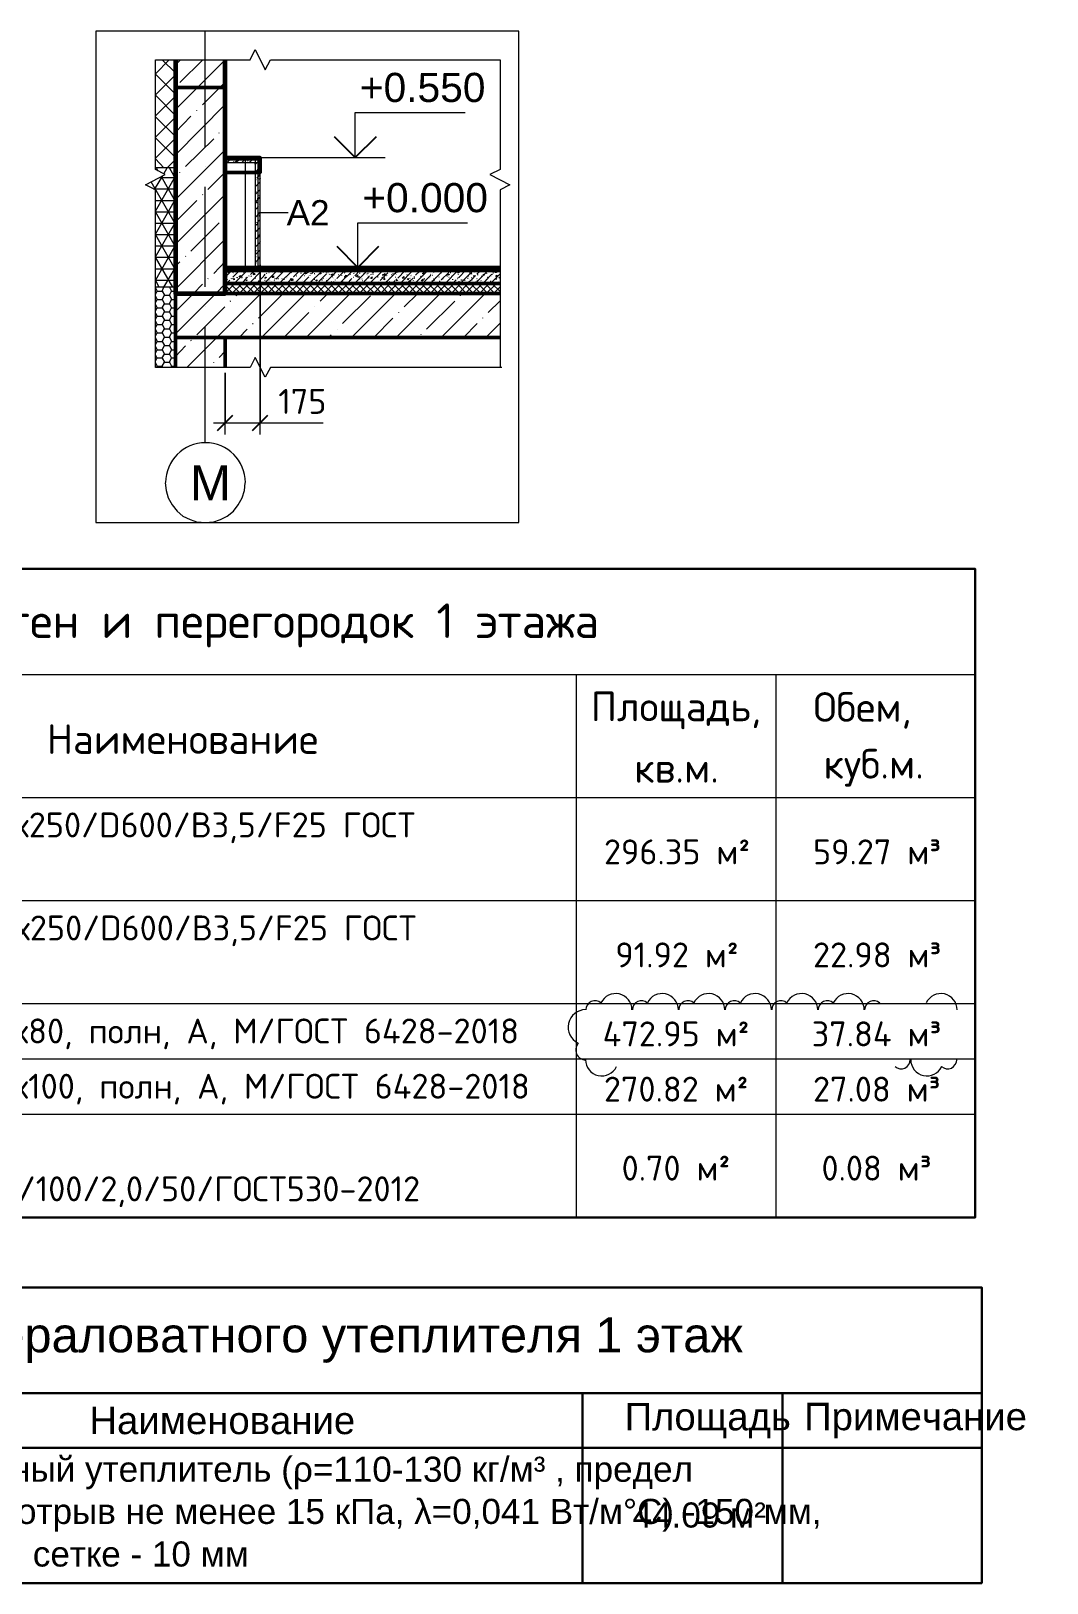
# Model space of a CAD drawing. Header units: millimetres. Extents: x -84737 to 172119, y -43083 to 59399.
# Drawn here: x 52939 to 63121, y -30151 to -14589 of the extents above; entities that cross this region are included whole.
import ezdxf

# ---------------------------------------------------------------- set-up
doc = ezdxf.new("R2010")
doc.units = ezdxf.units.MM
for name, color, linetype in [('PDF _Аннотации', 7, 'Continuous'), ('PDF _Видовые экраны', 7, 'Continuous'), ('PDF _Линии', 7, 'Continuous'), ('PDF _Марки', 7, 'Continuous'), ('PDF _Несущие колонны', 7, 'Continuous'), ('PDF _Оси', 7, 'Continuous'), ('PDF _Перекрытия', 7, 'Continuous'), ('PDF _Размеры-50', 7, 'Continuous'), ('PDF _Стены', 7, 'Continuous'), ('PDF _Текст', 7, 'Continuous'), ('PDF _Элементы узлов', 7, 'Continuous')]:
    doc.layers.add(name, color=color, linetype=linetype)
doc.layers.add('PDF _Высотные отметки', color=7, linetype='Continuous', true_color=0xffffff)
doc.layers.add('PDF _Изменения', color=7, linetype='Continuous', true_color=0xff22ff)
doc.styles.add('PDF GOSTCommon', font='arial.ttf')
doc.styles.add('PDF ISOCPEUR', font='isocpeur.ttf')

msp = doc.modelspace()

# ---------------------------------------------------------------- linework, layer by layer
at = {"layer": 'PDF _Аннотации', "lineweight": 9}
for points in [[(56189, -15859), (56189, -15406), (57290, -15406)], [(55888, -15859), (56490, -15859)], [(56214, -16960), (56214, -16511), (57315, -16511)], [(55914, -16960), (56515, -16960)]]:
    msp.add_lwpolyline(points, dxfattribs=at)
at = {"layer": 'PDF _Аннотации', "lineweight": 25}
for points in [[(55977, -15648), (56189, -15859), (56401, -15648)], [(56003, -16748), (56214, -16960), (56426, -16748)]]:
    msp.add_lwpolyline(points, dxfattribs=at)
at = {"layer": 'PDF _Видовые экраны', "lineweight": 0}
msp.add_lwpolyline([(53590, -19517), (57827, -19517), (57827, -14589), (53590, -14589)], close=True, dxfattribs=at)
at = {"layer": 'PDF _Высотные отметки', "color": 7, "lineweight": 9}
for points in [[(55042, -15859), (55774, -15859), (56189, -15859)], [(56832, -16960), (55334, -16960), (56214, -16960)]]:
    msp.add_lwpolyline(points, dxfattribs=at)
at = {"layer": 'PDF _Изменения', "lineweight": 9}
for centre, radius, start, end in [((58799, -24404), 163, 359.9996, 154.7909), ((59264, -24404), 163, 359.9996, 154.7909), ((59730, -24404), 163, 359.9996, 154.7909), ((60196, -24404), 163, 359.9996, 154.7909), ((60661, -24404), 163, 359.9996, 154.7909), ((61127, -24404), 163, 359.9996, 154.7909), ((62058, -24404), 163, 359.9996, 154.7909), ((58498, -24578), 176, 90.0002, 244.7924), ((58591, -24404), 91, 48.1903, 180.0009), ((59057, -24404), 91, 48.1903, 180.0009), ((59523, -24404), 91, 48.1903, 180.0009), ((59988, -24404), 91, 48.1903, 180.0009), ((60454, -24404), 91, 48.1903, 180.0009), ((60920, -24404), 91, 48.1903, 180.0009), ((61385, -24404), 91, 48.1903, 180.0009), ((58498, -24806), 99.5, 138.1933, 270.0009), ((58659, -24904), 163, 179.9996, 334.7909), ((61660, -24904), 91, 228.1903, 0.0009), ((61919, -24904), 163, 179.9996, 334.7909), ((62126, -24904), 91, 228.1903, 0.0009)]:
    msp.add_arc(centre, radius, start, end, dxfattribs=at)
at = {"layer": 'PDF _Линии', "lineweight": 30}
for points in [[(43904, -21041), (43904, -19982), (62403, -19982), (62403, -21041), (62403, -26485), (43904, -26485)], [(43968, -27187), (43968, -28246), (62467, -28246), (62467, -27187)]]:
    msp.add_lwpolyline(points, close=True, dxfattribs=at)
at = {"layer": 'PDF _Линии', "lineweight": 9}
for points in [[(43904, -21041), (62403, -21041)], [(58403, -21041), (58403, -22277), (58403, -23310), (58403, -24343), (58403, -24897), (58403, -25452), (58403, -26485)], [(60405, -21041), (60405, -22277), (60405, -23310), (60405, -24343), (60405, -24897), (60405, -25452), (60405, -26485)], [(62403, -22277), (60405, -22277), (58403, -22277), (50406, -22277), (45403, -22277), (43904, -22277)], [(62403, -23310), (60405, -23310), (58403, -23310), (50406, -23310), (45403, -23310), (43904, -23310)], [(62403, -24343), (60405, -24343), (58403, -24343), (50406, -24343), (45403, -24343), (43904, -24343)], [(62403, -24897), (60405, -24897), (58403, -24897), (50406, -24897), (45403, -24897), (43904, -24897)], [(62403, -25452), (60405, -25452), (58403, -25452), (50406, -25452), (45403, -25452), (43904, -25452)]]:
    msp.add_lwpolyline(points, dxfattribs=at)
at = {"layer": 'PDF _Линии', "lineweight": 30}
for points in [[(43968, -28796), (45471, -28796), (50470, -28796), (58466, -28796), (60469, -28796), (62467, -28796), (62467, -30151), (60469, -30151), (58466, -30151), (50470, -30151), (45471, -30151), (43968, -30151), (43968, -28796), (43968, -28246)], [(58466, -28246), (58466, -28796), (58466, -30151)], [(60469, -28246), (60469, -28796), (60469, -30151)], [(62467, -28246), (62467, -28796)]]:
    msp.add_lwpolyline(points, dxfattribs=at)
at = {"layer": 'PDF _Марки', "lineweight": 9}
msp.add_lwpolyline([(55237, -16410), (55516, -16410)], dxfattribs=at)
at = {"layer": 'PDF _Несущие колонны', "lineweight": 9}
for points in [[(54386, -14928), (54436, -14877)], [(54386, -15377), (54885, -14877)], [(54432, -15106), (54661, -14877)], [(54657, -15330), (54885, -15102)], [(54386, -15830), (54885, -15326)], [(54602, -15389), (54602, -15385)], [(54386, -15605), (54542, -15444)], [(54881, -15555), (54885, -15550)], [(54487, -15948), (54771, -15669)], [(54826, -15614), (54826, -15610)], [(54386, -16278), (54885, -15779)], [(54432, -16007), (54432, -16003)], [(54712, -16177), (54885, -16003)], [(54386, -16727), (54885, -16228)], [(54386, -16503), (54602, -16287)], [(54657, -16232), (54661, -16228)], [(54881, -16456), (54885, -16452)], [(54542, -16795), (54826, -16511)], [(54386, -17176), (54885, -16676)], [(54386, -16951), (54432, -16905)], [(54487, -16850), (54491, -16846)], [(54771, -17019), (54885, -16901)], [(54712, -17074), (54716, -17070)], [(54568, -17222), (54657, -17129)], [(54792, -17222), (54885, -17125)]]:
    msp.add_lwpolyline(points, dxfattribs=at)
at = {"layer": 'PDF _Несущие колонны', "lineweight": 60}
msp.add_lwpolyline([(54386, -14877), (54386, -17222), (54885, -17222), (54885, -14877)], dxfattribs=at)
at = {"layer": 'PDF _Оси', "lineweight": 9}
for points in [[(54686, -15753), (54686, -14594)], [(54686, -15952), (54686, -15952)], [(54686, -17155), (54686, -16151)], [(54686, -17354), (54686, -17354)], [(54686, -18717), (54686, -17553)], [(54284, -19119), (54293, -19195), (54314, -19271), (54352, -19339), (54403, -19402), (54462, -19453), (54534, -19487), (54606, -19513), (54644, -19513)], [(54729, -19513), (54762, -19513), (54839, -19487), (54906, -19453), (54970, -19402), (55016, -19339), (55055, -19271), (55080, -19195), (55084, -19119)]]:
    msp.add_lwpolyline(points, dxfattribs=at)
msp.add_arc((54688, -19117), 400, 0.0002, 179.9998, dxfattribs=at)
at = {"layer": 'PDF _Перекрытия', "lineweight": 50}
for points in [[(54885, -16007), (55237, -16007), (55237, -15859), (54885, -15859)], [(57641, -16960), (54885, -16960)], [(57641, -16990), (54885, -16990)], [(57641, -17222), (54386, -17222), (54386, -17663), (57641, -17663)], [(57641, -17121), (54885, -17121), (54885, -17222)]]:
    msp.add_lwpolyline(points, dxfattribs=at)
at = {"layer": 'PDF _Перекрытия', "lineweight": 9}
for points in [[(54902, -15910), (54928, -15885), (54949, -15864)], [(54906, -15859), (54911, -15864), (54915, -15859)], [(54978, -15910), (55004, -15885), (55025, -15859)], [(54978, -15859), (54983, -15859)], [(55050, -15910), (55076, -15885), (55101, -15859)], [(55071, -15864), (55076, -15864)], [(55135, -15910), (55135, -15897), (55126, -15910), (55152, -15885), (55177, -15859), (55177, -15864)], [(55169, -15868), (55173, -15868)], [(55186, -15864), (55190, -15859)], [(54911, -15902), (54915, -15897)], [(54919, -15880), (54923, -15880)], [(54970, -15893), (54970, -15897)], [(55004, -15889), (55008, -15885)], [(55016, -15885), (55016, -15885)], [(55016, -15885), (55021, -15885)], [(55042, -15906), (55046, -15906)], [(55071, -15876), (55076, -15880)], [(55093, -15876), (55097, -15876)], [(55110, -15889), (55114, -15889)], [(55110, -15897), (55110, -15897)], [(55126, -15910), (55126, -15910)], [(55207, -15893), (55207, -15893)], [(55215, -15897), (55215, -15897)], [(55220, -15885), (55224, -15885)], [(55220, -15897), (55220, -15902)], [(55228, -15885), (55237, -15876)], [(54885, -17057), (54953, -16990)], [(54885, -17100), (54889, -17100), (54885, -17108)], [(54898, -17121), (54932, -17087)], [(54902, -17053), (54906, -17057)], [(54902, -17078), (54906, -17083)], [(54919, -17015), (54919, -17011)], [(54940, -17074), (54940, -17074)], [(54944, -17074), (54949, -17070)], [(54961, -17057), (55029, -16990)], [(54961, -17015), (54966, -17011)], [(54961, -17074), (54961, -17070)], [(54966, -17023), (54966, -17023)], [(54974, -17121), (55105, -16990)], [(54987, -17002), (54987, -17002)], [(54999, -17057), (54999, -17062)], [(55008, -17062), (55012, -17062)], [(55025, -17222), (55126, -17121), (55253, -16990)], [(55050, -17121), (55110, -17057)], [(55055, -17057), (55050, -17062), (55055, -17062)], [(55055, -17002), (55055, -17002)], [(55067, -17007), (55071, -17007)], [(55071, -16994), (55071, -16994)], [(55093, -17062), (55097, -17066)], [(55097, -17053), (55097, -17053)], [(55114, -17045), (55114, -17045)], [(55118, -17117), (55118, -17117)], [(55122, -17045), (55126, -17045)], [(55135, -17121), (55131, -17117), (55143, -17112), (55143, -17121)], [(55139, -17032), (55182, -16990)], [(55139, -17108), (55143, -17104)], [(55143, -17049), (55148, -17045)], [(55165, -16994), (55169, -16998)], [(55165, -17045), (55165, -17045)], [(55177, -16990), (55186, -16994), (55186, -16990)], [(55182, -17104), (55182, -17108)], [(55186, -17066), (55190, -17070)], [(55215, -17028), (55220, -17028)], [(55215, -17108), (55287, -17032)], [(55228, -17100), (55232, -17100)], [(55232, -17095), (55237, -17095)], [(55237, -17036), (55237, -17036)], [(55262, -16998), (55262, -17002)], [(55275, -17121), (55406, -16990)], [(55275, -17032), (55279, -17028)], [(55275, -17095), (55275, -17095)], [(55283, -17070), (55287, -17074)], [(55283, -17087), (55287, -17091)], [(55300, -17019), (55304, -17015)], [(55317, -17002), (55330, -16990)], [(55321, -17007), (55321, -17011)], [(55321, -17023), (55321, -17023)], [(55321, -17083), (55325, -17083)], [(55325, -17023), (55325, -17023)], [(55342, -17087), (55342, -17087)], [(55351, -17121), (55364, -17108)], [(55355, -17002), (55359, -17007)], [(55376, -17074), (55380, -17074)], [(55376, -17095), (55380, -17091)], [(55380, -17222), (55478, -17121), (55482, -17117), (55486, -17121)], [(55389, -17015), (55389, -17015)], [(55389, -17070), (55389, -17074)], [(55393, -17078), (55469, -17002)], [(55414, -17070), (55419, -17070)], [(55419, -17011), (55419, -17011)], [(55423, -16990), (55427, -16994)], [(55427, -17121), (55558, -16990)], [(55461, -16990), (55461, -16994), (55448, -16990), (55452, -16990)], [(55452, -17007), (55452, -17011)], [(55452, -17070), (55457, -17070)], [(55474, -17078), (55478, -17078)], [(55482, -16990), (55482, -16990)], [(55491, -17053), (55495, -17053)], [(55499, -17002), (55503, -16998)], [(55499, -17066), (55499, -17066)], [(55605, -17222), (55503, -17121), (55546, -17078)], [(55503, -17117), (55507, -17117)], [(55507, -16998), (55512, -16998)], [(55507, -17057), (55507, -17057)], [(55546, -16994), (55546, -16994)], [(55546, -17011), (55550, -17015)], [(55558, -17066), (55558, -17066)], [(55567, -17057), (55567, -17057)], [(55567, -17083), (55571, -17083)], [(55571, -17053), (55634, -16990)], [(55579, -17121), (55706, -16990)], [(55592, -17104), (55596, -17104)], [(55596, -17036), (55596, -17036)], [(55596, -17045), (55601, -17045)], [(55605, -16994), (55605, -16994)], [(55630, -17112), (55634, -17112)], [(55643, -17015), (55643, -17019)], [(55656, -17121), (55723, -17053)], [(55664, -17087), (55664, -17087)], [(55677, -17040), (55681, -17040)], [(55677, -17104), (55677, -17104)], [(55685, -17091), (55689, -17091)], [(55689, -17032), (55689, -17032)], [(55698, -16998), (55702, -16998)], [(55698, -17015), (55702, -17019)], [(55723, -17036), (55723, -17036)], [(55728, -17121), (55859, -16990)], [(55736, -17121), (55732, -17121), (55749, -17104), (55749, -17121)], [(55736, -17019), (55740, -17023)], [(55736, -17040), (55736, -17036)], [(55745, -17095), (55745, -17095)], [(55749, -17023), (55783, -16990)], [(55757, -17091), (55761, -17091)], [(55778, -17019), (55783, -17019)], [(55778, -17078), (55783, -17078)], [(55791, -17028), (55791, -17028)], [(55795, -16998), (55795, -17002)], [(55795, -17104), (55800, -17108)], [(55804, -16998), (55804, -17002)], [(55812, -17117), (55812, -17112)], [(55825, -17100), (55901, -17023)], [(55829, -17023), (55833, -17028)], [(55855, -17083), (55859, -17083)], [(55855, -17095), (55855, -17095)], [(55867, -17070), (55872, -17066)], [(55872, -17011), (55872, -17007)], [(55880, -17121), (56011, -16990)], [(55888, -17002), (55893, -17007)], [(55901, -17011), (55905, -17011)], [(55901, -17074), (55901, -17074)], [(55901, -17087), (55901, -17091)], [(55914, -17011), (55918, -17011)], [(55927, -17028), (55931, -17032)], [(55931, -16998), (55935, -16990)], [(55948, -17007), (55948, -17007)], [(55948, -17100), (55952, -17100)], [(55956, -17121), (55977, -17100)], [(55956, -17117), (55960, -17112)], [(55960, -16998), (55965, -16994)], [(55960, -17057), (55965, -17053)], [(55969, -17066), (55969, -17066)], [(55982, -17007), (55986, -17011)], [(55990, -17087), (55990, -17083)], [(56007, -17070), (56003, -17070), (56079, -16998)], [(56015, -16998), (56015, -16998)], [(56020, -17032), (56024, -17032)], [(56032, -17121), (56164, -16990)], [(56045, -17104), (56045, -17104)], [(56045, -17108), (56049, -17112)], [(56049, -17104), (56054, -17100)], [(56054, -17045), (56054, -17040)], [(56079, -17011), (56083, -17015)], [(56079, -17053), (56083, -17053)], [(56079, -17117), (56079, -17117)], [(56109, -17053), (56109, -17053)], [(56109, -17121), (56155, -17070)], [(56117, -17036), (56117, -17036)], [(56126, -17045), (56126, -17045)], [(56138, -17091), (56142, -17087)], [(56138, -17108), (56142, -17108)], [(56142, -17032), (56142, -17028)], [(56147, -17108), (56147, -17108)], [(56151, -17091), (56151, -17091)], [(56168, -17057), (56172, -17057)], [(56172, -17015), (56176, -17019)], [(56181, -17121), (56312, -16990)], [(56185, -17045), (56236, -16990)], [(56193, -17036), (56193, -17036)], [(56210, -17032), (56214, -17036)], [(56210, -17040), (56214, -17040)], [(56231, -17078), (56236, -17074)], [(56231, -17112), (56236, -17112)], [(56236, -17019), (56236, -17015)], [(56253, -17074), (56257, -17074)], [(56257, -17091), (56261, -17091)], [(56261, -17121), (56333, -17045)], [(56269, -17019), (56274, -17023)], [(56303, -17023), (56308, -17023)], [(56303, -17087), (56303, -17087)], [(56308, -17121), (56303, -17117), (56316, -17112), (56316, -17121)], [(56308, -17045), (56308, -17045)], [(56316, -17015), (56316, -17019)], [(56324, -17007), (56329, -17002)], [(56324, -17066), (56324, -17062)], [(56329, -17117), (56333, -17117)], [(56333, -17121), (56464, -16990)], [(56346, -17032), (56350, -17028)], [(56350, -16990), (56358, -16994), (56358, -16990)], [(56350, -17015), (56350, -17015)], [(56358, -17053), (56358, -17057)], [(56363, -17015), (56388, -16990)], [(56363, -17023), (56367, -17028)], [(56371, -17078), (56371, -17078)], [(56401, -17049), (56405, -17049)], [(56409, -17112), (56413, -17112)], [(56413, -17053), (56418, -17053)], [(56418, -16994), (56418, -16994)], [(56418, -16998), (56422, -17002)], [(56418, -17007), (56418, -17007)], [(56422, -17108), (56426, -17104)], [(56523, -17222), (56426, -17121), (56422, -17117)], [(56426, -17117), (56426, -17121)], [(56439, -17091), (56515, -17015)], [(56460, -17028), (56460, -17032)], [(56460, -17036), (56464, -17040)], [(56481, -17062), (56485, -17062)], [(56485, -17121), (56617, -16990)], [(56498, -17053), (56498, -17053)], [(56502, -17100), (56506, -17095)], [(56506, -17040), (56506, -17036)], [(56528, -16994), (56532, -16994)], [(56528, -17002), (56528, -17002)], [(56528, -17057), (56528, -17057)], [(56528, -17100), (56532, -17104)], [(56549, -17121), (56549, -17117)], [(56553, -17032), (56557, -17032)], [(56562, -17121), (56587, -17091)], [(56566, -17019), (56566, -17023)], [(56591, -17057), (56595, -17057)], [(56595, -17028), (56600, -17023)], [(56595, -17049), (56595, -17049)], [(56595, -17087), (56600, -17083)], [(56600, -17078), (56604, -17078)], [(56617, -17066), (56689, -16990)], [(56633, -17083), (56633, -17083)], [(56739, -17222), (56638, -17121), (56765, -16990)], [(56650, -17036), (56650, -17036)], [(56659, -17104), (56663, -17104)], [(56667, -17002), (56672, -17002)], [(56684, -17074), (56689, -17074)], [(56689, -17015), (56689, -17015)], [(56689, -17062), (56689, -17062)], [(56705, -17032), (56710, -17032)], [(56705, -17100), (56705, -17100)], [(56807, -17222), (56710, -17121), (56769, -17066)], [(56735, -17066), (56739, -17066)], [(56744, -17040), (56748, -17040)], [(56752, -17028), (56752, -17028)], [(56773, -17091), (56773, -17087)], [(56777, -17062), (56782, -17062)], [(56782, -17002), (56782, -17002)], [(56782, -17053), (56782, -17049)], [(56782, -17066), (56786, -17066)], [(56786, -17121), (56917, -16990)], [(56794, -17036), (56841, -16990)], [(56820, -17019), (56820, -17019)], [(56841, -17045), (56841, -17045)], [(56841, -17045), (56845, -17049)], [(56866, -17108), (56871, -17108)], [(56871, -17112), (56947, -17036)], [(56871, -17049), (56871, -17049)], [(56875, -17070), (56879, -17070)], [(56883, -17074), (56887, -17074)], [(56930, -17002), (56934, -17002)], [(56930, -17070), (56930, -17070)], [(56934, -17049), (56938, -17049)], [(56938, -17121), (57070, -16990)], [(56943, -17028), (56947, -17032)], [(56955, -17095), (56959, -17095)], [(56959, -16990), (56959, -16990)], [(56959, -16990), (56968, -16994), (56968, -16990)], [(56959, -17023), (56959, -17023)], [(56959, -17036), (56964, -17036)], [(56972, -17011), (56993, -16990)], [(56972, -17074), (56976, -17074)], [(56976, -16998), (56976, -16998)], [(57091, -17222), (56993, -17121), (56993, -17117), (56985, -17121)], [(56998, -17062), (56998, -17057)], [(57014, -17121), (57023, -17112)], [(57027, -17053), (57031, -17053)], [(57036, -17100), (57036, -17095)], [(57040, -17117), (57044, -17121), (57053, -17108), (57057, -17121)], [(57053, -17083), (57048, -17083), (57125, -17011)], [(57048, -17011), (57053, -17011)], [(57053, -17023), (57053, -17023)], [(57061, -17117), (57065, -17117)], [(57065, -17074), (57070, -17078)], [(57091, -17121), (57218, -16990)], [(57108, -17045), (57112, -17045)], [(57108, -17108), (57108, -17108)], [(57125, -17057), (57129, -17057)], [(57137, -16998), (57141, -16994)], [(57141, -17011), (57146, -17011)], [(57141, -17070), (57141, -17070)], [(57146, -17100), (57146, -17100)], [(57154, -16994), (57154, -16994)], [(57154, -17040), (57154, -17040)], [(57163, -17078), (57163, -17083)], [(57163, -17121), (57201, -17083)], [(57175, -17100), (57175, -17100)], [(57213, -17070), (57218, -17070)], [(57218, -17062), (57222, -17062)], [(57222, -17032), (57222, -17028)], [(57230, -17057), (57294, -16990)], [(57230, -17062), (57235, -17057)], [(57230, -17121), (57230, -17117)], [(57235, -17002), (57235, -16998)], [(57239, -17121), (57370, -16990)], [(57247, -17083), (57252, -17083)], [(57256, -17083), (57260, -17087)], [(57285, -17087), (57290, -17087)], [(57290, -17222), (57391, -17121), (57522, -16990), (57531, -16994), (57531, -16990)], [(57315, -17121), (57379, -17057)], [(57315, -17066), (57319, -17066)], [(57319, -17104), (57323, -17104)], [(57323, -17045), (57328, -17045)], [(57332, -17015), (57336, -17015)], [(57332, -17078), (57332, -17078)], [(57353, -17023), (57340, -17023), (57349, -17015), (57353, -17028)], [(57353, -17062), (57353, -17066)], [(57353, -17087), (57353, -17091)], [(57370, -17045), (57383, -17040), (57383, -17053), (57374, -17045)], [(57379, -17011), (57379, -17011)], [(57391, -17045), (57395, -17040)], [(57395, -17104), (57400, -17104)], [(57400, -17070), (57400, -17070)], [(57408, -17028), (57446, -16990)], [(57408, -17070), (57412, -17070)], [(57412, -17095), (57417, -17091)], [(57417, -17036), (57417, -17032)], [(57446, -17002), (57446, -17002)], [(57446, -17091), (57450, -17095)], [(57455, -17045), (57459, -17049)], [(57467, -17121), (57472, -17117)], [(57586, -17222), (57489, -17121), (57493, -17112), (57480, -17117), (57484, -17121)], [(57484, -17104), (57556, -17028)], [(57497, -17083), (57501, -17087)], [(57501, -17083), (57506, -17078)], [(57506, -17023), (57506, -17019)], [(57506, -17074), (57506, -17074)], [(57510, -17057), (57514, -17057)], [(57544, -17121), (57641, -17023)], [(57544, -17095), (57544, -17100)], [(57556, -17049), (57556, -17049)], [(57561, -17028), (57565, -17032)], [(57569, -17015), (57573, -17015)], [(57577, -17112), (57577, -17112)], [(57586, -17002), (57599, -16990)], [(57594, -17070), (57599, -17066)], [(57599, -17011), (57599, -17007)], [(57599, -17078), (57603, -17078)], [(57603, -17066), (57607, -17070)], [(57620, -17121), (57633, -17104)], [(57624, -17040), (57624, -17040)], [(57637, -17100), (57641, -17104)], [(54386, -17625), (54792, -17222)], [(54386, -17400), (54568, -17222)], [(54801, -17663), (55241, -17222)], [(54885, -17146), (54911, -17121)], [(54885, -17218), (54983, -17121)], [(54966, -17222), (54885, -17138)], [(54898, -17222), (54885, -17210)], [(55038, -17222), (54936, -17121)], [(54953, -17222), (55055, -17121)], [(54995, -17244), (55016, -17222)], [(55110, -17222), (55008, -17121)], [(55050, -17121), (55050, -17121)], [(55182, -17222), (55080, -17121)], [(55097, -17222), (55194, -17121)], [(55249, -17222), (55152, -17121)], [(55165, -17222), (55266, -17121)], [(55198, -17121), (55203, -17121)], [(55220, -17468), (55465, -17222), (55364, -17121)], [(55321, -17222), (55220, -17121)], [(55237, -17222), (55338, -17121)], [(55249, -17663), (55689, -17222)], [(55393, -17222), (55292, -17121)], [(55308, -17222), (55406, -17121)], [(55533, -17222), (55435, -17121)], [(55448, -17222), (55550, -17121)], [(55520, -17222), (55622, -17121)], [(55677, -17222), (55575, -17121)], [(55592, -17222), (55689, -17121)], [(55745, -17222), (55647, -17121)], [(55660, -17222), (55761, -17121)], [(55698, -17663), (56138, -17222)], [(55816, -17222), (55719, -17121)], [(55732, -17222), (55833, -17121)], [(55888, -17222), (55787, -17121)], [(55804, -17222), (55905, -17121)], [(55838, -17299), (55914, -17222)], [(55960, -17222), (55859, -17121)], [(55876, -17222), (55973, -17121)], [(56028, -17222), (55931, -17121)], [(55943, -17222), (56045, -17121)], [(56100, -17222), (55999, -17121)], [(56015, -17222), (56117, -17121)], [(56062, -17523), (56341, -17244)], [(56172, -17222), (56070, -17121)], [(56087, -17222), (56189, -17121)], [(56244, -17222), (56142, -17121)], [(56151, -17663), (56591, -17222)], [(56159, -17222), (56257, -17121)], [(56312, -17222), (56214, -17121)], [(56227, -17222), (56329, -17121)], [(56384, -17222), (56282, -17121)], [(56299, -17222), (56401, -17121)], [(56456, -17222), (56354, -17121)], [(56371, -17222), (56468, -17121)], [(56409, -17121), (56409, -17121)], [(56443, -17222), (56540, -17121)], [(56595, -17222), (56498, -17121)], [(56511, -17222), (56612, -17121)], [(56667, -17222), (56566, -17121)], [(56583, -17222), (56684, -17121)], [(56600, -17663), (57040, -17222)], [(56655, -17222), (56752, -17121)], [(56680, -17354), (56816, -17222)], [(56722, -17222), (56824, -17121)], [(56879, -17222), (56777, -17121)], [(56777, -17121), (56777, -17121)], [(56794, -17222), (56896, -17121)], [(56951, -17222), (56849, -17121)], [(56866, -17222), (56968, -17121)], [(57023, -17222), (56921, -17121)], [(56938, -17222), (57036, -17121)], [(57006, -17222), (57108, -17121)], [(57048, -17663), (57489, -17222)], [(57163, -17222), (57061, -17121)], [(57078, -17222), (57180, -17121)], [(57235, -17222), (57133, -17121)], [(57150, -17222), (57247, -17121)], [(57302, -17222), (57205, -17121)], [(57222, -17222), (57319, -17121)], [(57243, -17244), (57243, -17239)], [(57374, -17222), (57277, -17121)], [(57290, -17121), (57290, -17121)], [(57446, -17222), (57345, -17121)], [(57362, -17222), (57463, -17121)], [(57518, -17222), (57417, -17121)], [(57434, -17222), (57531, -17121)], [(57501, -17222), (57603, -17121)], [(57510, -17121), (57510, -17121)], [(57641, -17201), (57556, -17121)], [(57573, -17222), (57641, -17155)], [(57641, -17129), (57628, -17121)], [(54602, -17637), (54881, -17354)], [(54936, -17299), (54940, -17294)], [(55474, -17663), (55723, -17413)], [(55783, -17354), (55783, -17354)], [(56625, -17413), (56625, -17409)], [(56904, -17578), (57188, -17299)], [(57522, -17413), (57641, -17294)], [(55025, -17663), (55105, -17578)], [(55160, -17523), (55165, -17523)], [(56007, -17578), (56007, -17578)], [(56375, -17663), (56566, -17468)], [(57273, -17663), (57412, -17523)], [(57467, -17468), (57467, -17464)], [(57497, -17663), (57641, -17519)], [(55922, -17663), (55948, -17637)], [(56849, -17637), (56849, -17633)]]:
    msp.add_lwpolyline(points, dxfattribs=at)
for points in [[(55173, -15868), (55160, -15872), (55169, -15876)], [(55004, -15889), (55008, -15897), (54995, -15897)], [(54974, -17070), (54974, -17083), (54966, -17078)], [(54991, -17007), (54974, -17002), (54987, -16990)], [(55038, -17040), (55033, -17053), (55025, -17049)], [(55101, -17083), (55101, -17091), (55093, -17091)], [(55182, -17032), (55165, -17032), (55177, -17015)], [(55228, -17091), (55228, -17104), (55220, -17104)], [(55296, -17057), (55292, -17066), (55283, -17062)], [(55355, -17104), (55359, -17117), (55347, -17112)], [(55368, -17062), (55355, -17062), (55368, -17045)], [(55444, -16998), (55440, -17011), (55431, -17002)], [(55550, -17070), (55546, -17083), (55537, -17074)], [(55558, -17091), (55546, -17091), (55558, -17074)], [(55588, -16994), (55588, -17002), (55579, -17002)], [(55698, -17015), (55698, -17023), (55685, -17019)], [(55715, -17002), (55715, -17015), (55706, -17015)], [(55804, -17083), (55804, -17095), (55795, -17091)], [(55842, -17015), (55842, -17023), (55833, -17023)], [(55956, -17028), (55952, -17036), (55943, -17032)], [(55969, -17023), (55973, -17036), (55960, -17036)], [(56062, -17100), (56058, -17108), (56049, -17104)], [(56096, -17036), (56100, -17049), (56087, -17049)], [(56210, -17040), (56206, -17053), (56197, -17045)], [(56227, -17049), (56227, -17057), (56214, -17057)], [(56295, -17007), (56282, -17007), (56295, -16990)], [(56354, -17057), (56354, -17070), (56346, -17070)], [(56468, -17057), (56464, -17066), (56456, -17062)], [(56485, -17036), (56468, -17036), (56485, -17019)], [(56481, -17070), (56481, -17083), (56473, -17078)], [(56608, -17083), (56612, -17091), (56600, -17091)], [(56617, -16998), (56612, -17011), (56604, -17002)], [(56676, -17066), (56659, -17066), (56676, -17049)], [(56722, -17070), (56718, -17083), (56710, -17074)], [(56735, -17091), (56739, -17104), (56727, -17104)], [(56866, -17095), (56849, -17095), (56866, -17078)], [(56862, -17104), (56866, -17117), (56854, -17112)], [(56875, -17011), (56871, -17023), (56862, -17019)], [(56981, -17083), (56976, -17095), (56968, -17091)], [(57095, -16994), (57095, -17002), (57086, -17002)], [(57129, -17028), (57125, -17036), (57116, -17032)], [(57222, -17002), (57226, -17015), (57213, -17015)], [(57235, -17100), (57230, -17108), (57222, -17104)], [(57476, -17028), (57480, -17036), (57467, -17036)], [(57586, -17011), (57603, -16994), (57603, -17011)], [(57607, -17036), (57607, -17049), (57599, -17049)], [(57641, -17057), (57637, -17066), (57628, -17062)]]:
    msp.add_lwpolyline(points, close=True, dxfattribs=at)
at = {"layer": 'PDF _Перекрытия', "lineweight": 20}
for points in [[(55237, -15885), (54885, -15885)], [(55237, -15910), (54885, -15910)]]:
    msp.add_lwpolyline(points, dxfattribs=at)
at = {"layer": 'PDF _Размеры-50', "lineweight": 9}
for points in [[(55237, -18636), (55237, -16935), (55237, -18518)], [(54885, -18636), (54885, -18018), (54885, -18518)], [(54767, -18518), (55355, -18518)], [(55063, -18518), (55435, -18518), (55867, -18518)]]:
    msp.add_lwpolyline(points, dxfattribs=at)
at = {"layer": 'PDF _Размеры-50', "lineweight": 25}
for points in [[(54809, -18594), (54885, -18518), (54961, -18442)], [(55160, -18594), (55237, -18518), (55313, -18442)]]:
    msp.add_lwpolyline(points, dxfattribs=at)
at = {"layer": 'PDF _Стены', "lineweight": 9}
for points in [[(54187, -15017), (54322, -14877)], [(54386, -15008), (54254, -14877)], [(54386, -15224), (54187, -15021)], [(54187, -15229), (54386, -15030)], [(54386, -15436), (54187, -15233)], [(54187, -15440), (54386, -15241)], [(54386, -15377), (54606, -15157)], [(54657, -15330), (54830, -15157)], [(54386, -15830), (54885, -15326)], [(54602, -15389), (54602, -15385)], [(54894, -15385), (54885, -15368)], [(54386, -15648), (54187, -15449)], [(54187, -15652), (54386, -15453)], [(54386, -15605), (54542, -15444)], [(54881, -15555), (54885, -15550)], [(54386, -15859), (54187, -15660)], [(54187, -15864), (54386, -15665)], [(54487, -15948), (54771, -15669)], [(54826, -15614), (54826, -15610)], [(54271, -15961), (54187, -15872)], [(54386, -16278), (54885, -15779)], [(55186, -15864), (55190, -15859)], [(54212, -15995), (54195, -15961)], [(54271, -16020), (54305, -15961), (54386, -15876)], [(54373, -16046), (54326, -15961)], [(54432, -16007), (54432, -16003)], [(54712, -16177), (54885, -16003)], [(55186, -15927), (55203, -15910)], [(55186, -15923), (55186, -15919)], [(55186, -16003), (55211, -15978), (55237, -15952)], [(55207, -15893), (55207, -15893)], [(55215, -15897), (55215, -15897)], [(55220, -15885), (55224, -15885)], [(55220, -15897), (55220, -15902)], [(55220, -15948), (55220, -15948)], [(55228, -15885), (55237, -15876)], [(55228, -15961), (55232, -15965)], [(54373, -16503), (54144, -16101)], [(54166, -16173), (54373, -16173)], [(54178, -16177), (54259, -16041)], [(54187, -16397), (54373, -16067)], [(54229, -16058), (54373, -16058)], [(54373, -16274), (54246, -16050)], [(55186, -16075), (55190, -16075)], [(55186, -16151), (55211, -16126), (55237, -16101)], [(55186, -16228), (55211, -16202), (55237, -16177)], [(55190, -16079), (55194, -16079)], [(55194, -16054), (55194, -16054)], [(55203, -16063), (55211, -16054), (55237, -16029)], [(55220, -16126), (55220, -16126)], [(55232, -16075), (55232, -16079)], [(55237, -16046), (55237, -16046)], [(54187, -16287), (54373, -16287)], [(54187, -16626), (54373, -16300)], [(54386, -16727), (54885, -16228)], [(54386, -16503), (54602, -16287)], [(54657, -16232), (54661, -16228)], [(55186, -16198), (55190, -16194), (55190, -16206), (55186, -16206)], [(55186, -16304), (55211, -16278), (55237, -16253)], [(55207, -16270), (55211, -16270)], [(55211, -16206), (55211, -16206)], [(55211, -16206), (55215, -16206)], [(55211, -16270), (55211, -16270)], [(55220, -16236), (55220, -16240)], [(55228, -16333), (55232, -16329)], [(55232, -16333), (55237, -16329)], [(54373, -16731), (54187, -16401), (54373, -16401)], [(54881, -16456), (54885, -16452)], [(55186, -16380), (55211, -16355), (55220, -16346)], [(55186, -16456), (55211, -16431), (55237, -16405)], [(55186, -16443), (55190, -16443)], [(55215, -16350), (55220, -16350)], [(55220, -16494), (55237, -16482)], [(54187, -16515), (54373, -16515)], [(54187, -16854), (54373, -16528)], [(54373, -16960), (54187, -16630), (54373, -16630)], [(54542, -16795), (54826, -16511)], [(55186, -16532), (55194, -16524)], [(55186, -16604), (55211, -16579), (55237, -16558)], [(55194, -16672), (55211, -16655), (55237, -16630)], [(55198, -16592), (55203, -16592)], [(55203, -16528), (55203, -16528)], [(55207, -16511), (55207, -16507)], [(55207, -16515), (55211, -16515)], [(55211, -16524), (55211, -16524)], [(55211, -16630), (55211, -16630)], [(55211, -16630), (55215, -16630)], [(55215, -16575), (55220, -16579)], [(54187, -16744), (54373, -16744)], [(54373, -16757), (54187, -17087), (54373, -17087)], [(54386, -17176), (54885, -16676)], [(55186, -16757), (55211, -16731), (55237, -16706)], [(55186, -16833), (55211, -16808), (55237, -16782)], [(55198, -16791), (55203, -16791)], [(55215, -16799), (55220, -16803)], [(55220, -16655), (55224, -16651)], [(55232, -16697), (55237, -16702)], [(54360, -17159), (54187, -16858), (54373, -16858)], [(54386, -16951), (54432, -16905)], [(54487, -16850), (54491, -16846)], [(54771, -17019), (54885, -16901)], [(55186, -16909), (55211, -16884), (55237, -16858)], [(55190, -16850), (55194, -16850)], [(55190, -16913), (55194, -16913)], [(55203, -16960), (55203, -16960)], [(55203, -16960), (55203, -16960)], [(55211, -16960), (55215, -16956)], [(55211, -16960), (55211, -16960)], [(55228, -16943), (55228, -16939)], [(55237, -16816), (55237, -16816)], [(55237, -16841), (55237, -16841)], [(54187, -16973), (54373, -16973)], [(54187, -17163), (54204, -17197), (54254, -17197), (54271, -17159), (54373, -16985)], [(54225, -17159), (54187, -17087)], [(54712, -17074), (54716, -17070)], [(54187, -17231), (54204, -17197)], [(54187, -17248), (54204, -17282), (54254, -17282), (54276, -17239)], [(54254, -17197), (54276, -17239), (54326, -17239), (54348, -17197)], [(54326, -17159), (54348, -17197), (54386, -17197)], [(54326, -17239), (54348, -17282), (54386, -17282)], [(54568, -17222), (54657, -17129)], [(54792, -17222), (54885, -17125)], [(54187, -17316), (54204, -17282)], [(54187, -17332), (54204, -17366), (54254, -17366), (54276, -17324)], [(54187, -17396), (54204, -17366)], [(54187, -17417), (54204, -17447), (54254, -17447), (54276, -17404)], [(54254, -17282), (54276, -17324), (54326, -17324), (54348, -17282)], [(54254, -17366), (54276, -17404), (54326, -17404), (54348, -17366)], [(54326, -17324), (54348, -17366), (54386, -17366)], [(54326, -17404), (54348, -17447), (54386, -17447)], [(54187, -17481), (54204, -17447)], [(54187, -17498), (54204, -17531), (54254, -17531), (54276, -17489)], [(54187, -17565), (54204, -17531)], [(54187, -17582), (54204, -17616), (54254, -17616), (54276, -17574)], [(54254, -17447), (54276, -17489), (54326, -17489), (54348, -17447)], [(54254, -17531), (54276, -17574), (54326, -17574), (54348, -17531)], [(54326, -17489), (54348, -17531), (54386, -17531)], [(54326, -17574), (54348, -17616), (54386, -17616)], [(54187, -17650), (54204, -17616)], [(54187, -17667), (54204, -17701), (54254, -17701), (54276, -17658)], [(54187, -17735), (54204, -17701)], [(54254, -17616), (54276, -17658), (54326, -17658), (54348, -17616)], [(54254, -17701), (54276, -17743), (54326, -17743), (54348, -17701)], [(54326, -17658), (54348, -17701), (54386, -17701)], [(54500, -17963), (54801, -17663)], [(54542, -17692), (54547, -17688)], [(54187, -17752), (54204, -17785), (54254, -17785), (54276, -17743)], [(54187, -17819), (54204, -17785)], [(54187, -17900), (54204, -17866), (54254, -17866), (54276, -17828)], [(54204, -17870), (54187, -17836)], [(54254, -17785), (54276, -17828), (54326, -17828), (54348, -17870)], [(54254, -17870), (54276, -17908), (54326, -17908), (54348, -17866), (54386, -17866)], [(54326, -17743), (54348, -17785), (54386, -17785)], [(54326, -17828), (54348, -17785)], [(54386, -17853), (54487, -17747)], [(54826, -17862), (54885, -17798)], [(54187, -17917), (54204, -17951), (54254, -17951), (54259, -17963)], [(54199, -17963), (54204, -17951)], [(54254, -17951), (54276, -17908)], [(54326, -17908), (54348, -17951), (54386, -17951)], [(54343, -17963), (54348, -17951)], [(54771, -17917), (54771, -17912)]]:
    msp.add_lwpolyline(points, dxfattribs=at)
at = {"layer": 'PDF _Стены', "lineweight": 20}
for points in [[(54386, -15157), (54386, -14877)], [(54885, -14877), (54885, -15157)], [(54894, -16960), (54894, -14877)], [(55084, -15859), (55084, -16960)], [(55186, -15859), (55186, -16960)], [(55211, -15859), (55211, -16960)], [(54386, -15961), (54187, -15961)], [(54373, -15961), (54373, -17159)], [(55237, -16960), (55237, -16007)], [(54386, -17159), (54187, -17159)]]:
    msp.add_lwpolyline(points, dxfattribs=at)
at = {"layer": 'PDF _Стены', "lineweight": 50}
for points in [[(54885, -17121), (54885, -15157), (54386, -15157), (54386, -17222)], [(54386, -17663), (54386, -17963)], [(54885, -17963), (54885, -17663)]]:
    msp.add_lwpolyline(points, dxfattribs=at)
at = {"layer": 'PDF _Стены', "lineweight": 9}
for points in [[(55237, -16067), (55232, -16079), (55224, -16071)], [(55207, -16300), (55211, -16312), (55198, -16312)], [(55232, -16435), (55224, -16443), (55232, -16443)], [(55211, -16524), (55211, -16528), (55207, -16537), (55198, -16532)], [(55232, -16854), (55228, -16867), (55220, -16858)]]:
    msp.add_lwpolyline(points, close=True, dxfattribs=at)
at = {"layer": 'PDF _Элементы узлов', "lineweight": 9}
msp.add_lwpolyline([(57658, -17963), (55338, -17963), (55287, -18061), (55186, -17862), (55135, -17963), (54187, -17963), (54187, -16181), (54085, -16130), (54284, -16029), (54187, -15978), (54187, -14877), (55135, -14877), (55186, -14776), (55287, -14979), (55338, -14877), (57641, -14877), (57641, -15978), (57539, -16029), (57738, -16130), (57641, -16181), (57641, -17963)], dxfattribs=at)

# ---------------------------------------------------------------- texts
at = {"layer": 'PDF _Текст', "attachment_point": 4}
for s, insert, char_height, style in [('+0.550', (56234, -15157), 292.2, 'PDF GOSTCommon'), ('+0.000', (56259, -16262), 292.2, 'PDF GOSTCommon'), ('А2', (55501, -16411), 251.9, 'PDF GOSTCommon'), ('175', (55417, -18303), 250.3, 'PDF ISOCPEUR'), ('М', (54532, -19120), 353, 'PDF GOSTCommon'), ('Ведомость материалов стен и перегородок 1 этажа', (47331, -20549), 346.32, 'PDF ISOCPEUR'), ('Площадь,', (58549, -21402), 296.8, 'PDF ISOCPEUR'), ('Обем,', (60780, -21402), 296.8, 'PDF ISOCPEUR'), ('Наименование', (53097, -21689), 296.84, 'PDF ISOCPEUR'), ('кв.м.', (58985, -21977), 296.8, 'PDF ISOCPEUR'), ('куб.м.', (60882, -21977), 296.8, 'PDF ISOCPEUR'), ('Блок I/600х200х250/D600/В3,5/F25 ГОСТ', (50455, -22579), 249.99, 'PDF ISOCPEUR'), ('296.35 м²', (58681, -22820), 250, 'PDF ISOCPEUR'), ('59.27 м³', (60776, -22820), 250, 'PDF ISOCPEUR'), ('Блок I/600х250х250/D600/В3,5/F25 ГОСТ', (50455, -23612), 249.99, 'PDF ISOCPEUR'), ('91.92 м²', (58795, -23853), 250, 'PDF ISOCPEUR'), ('22.98 м³', (60776, -23853), 250, 'PDF ISOCPEUR'), ('ПлГН1-667х500х80, полн, А, M/ГОСТ 6428-2018', (50455, -24645), 249.99, 'PDF ISOCPEUR'), ('472.95 м²', (58668, -24645), 250, 'PDF ISOCPEUR'), ('37.84 м³', (60763, -24645), 250, 'PDF ISOCPEUR'), ('ПлГН1-667х500х100, полн, А, M/ГОСТ 6428-2018', (50455, -25199), 249.99, 'PDF ISOCPEUR'), ('270.82 м²', (58681, -25199), 250, 'PDF ISOCPEUR'), ('27.08 м³', (60776, -25199), 250, 'PDF ISOCPEUR'), ('0.70 м²', (58858, -25991), 250, 'PDF ISOCPEUR'), ('0.08 м³', (60861, -25991), 250, 'PDF ISOCPEUR'), ('250х120х65/1нф/100/2,0/50/ГОСТ530-2012', (50455, -26232), 249.99, 'PDF ISOCPEUR'), ('Ведомость минераловатного утеплителя 1 этаж', (49105, -27716), 349.57, 'PDF GOSTCommon'), ('Наименование', (53524, -28523), 274.66, 'PDF GOSTCommon'), ('Площадь', (58888, -28523), 274.7, 'PDF GOSTCommon'), ('Примечание', (60687, -28523), 274.7, 'PDF GOSTCommon'), ('Минераловатный утеплитель (ρ=110-130 кг/м³ , предел', (50527, -29048), 251.58, 'PDF GOSTCommon'), ('прочности на отрыв не менее 15 кПа, λ=0,041 Вт/м°С) -150 мм,', (50527, -29471), 251.58, 'PDF GOSTCommon'), ('44.09 м²', (58968, -29471), 251.6, 'PDF GOSTCommon'), ('штукатурка по сетке - 10 мм', (50527, -29898), 251.58, 'PDF GOSTCommon')]:
    msp.add_mtext(s, dxfattribs=dict(at, insert=insert, char_height=char_height, style=style))

doc.saveas('drawing.dxf')
